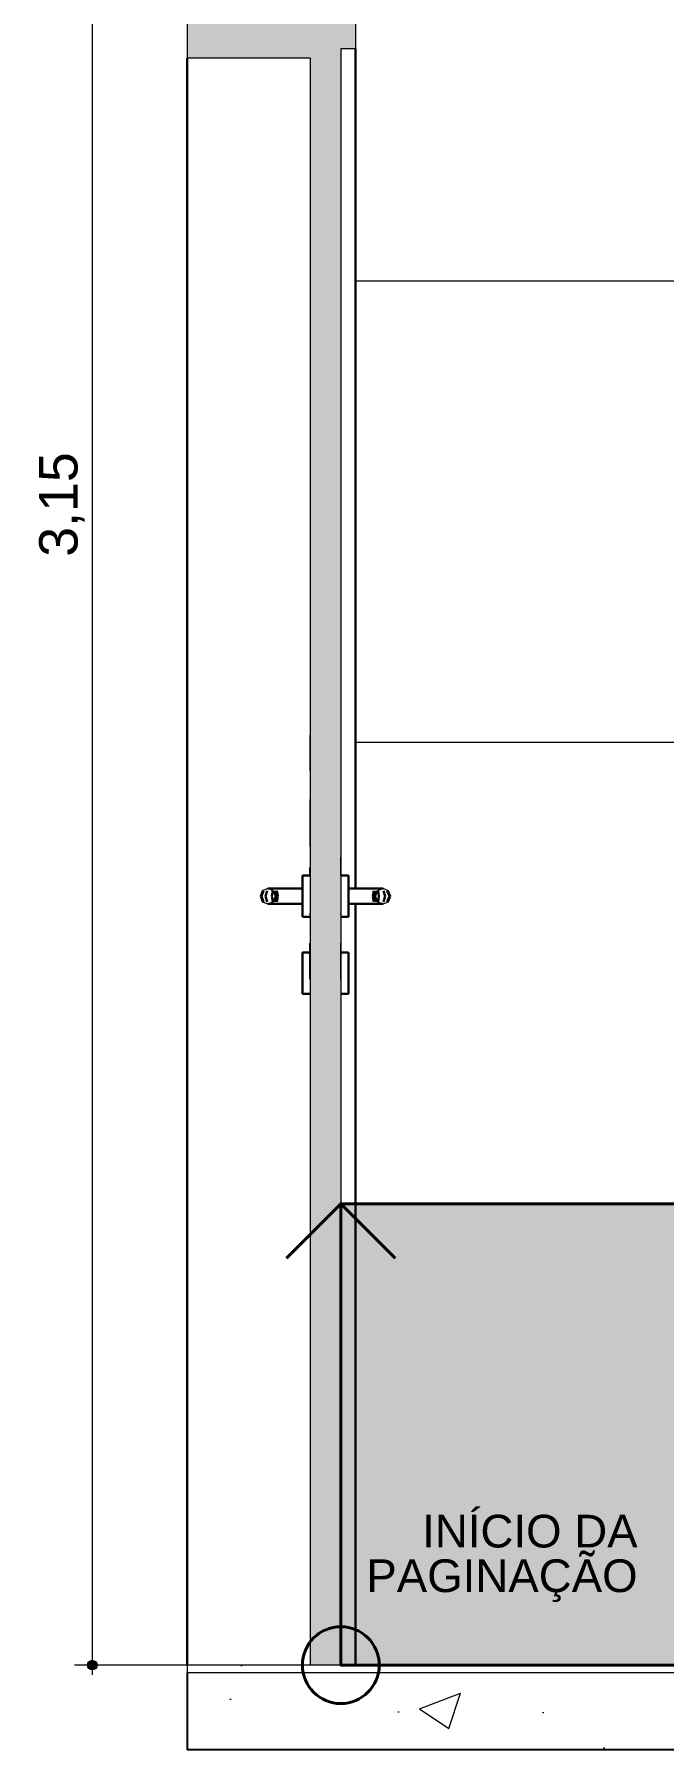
# Model space of a CAD drawing. Header units: metres. Extents: x -1.9 to 95.3, y -2.2 to 2.5.
# Drawn here: x 82.94 to 83.759, y -2.225 to 0.006 of the extents above; entities that cross this region are included whole.
import ezdxf

# ---------------------------------------------------------------- set-up
doc = ezdxf.new("R2010")
doc.units = ezdxf.units.M
doc.header["$MEASUREMENT"] = 0
doc.layers.add('COTAS CORTE', color=7, linetype='Continuous')
doc.layers.add('Portas Archicad', color=7, linetype='Continuous')
for name, color, linetype, lineweight, true_color in [('COTAS CORTE_Caneta_No__25', 7, 'Continuous', 13, 0x982312), ('LAJES.EST_Caneta_No__254', 7, 'Continuous', 0, 0xd1c9ad), ('LAJES.EST_Caneta_No__97', 7, 'Continuous', 13, 0x6b6b6b), ('NOTAS-EXECUTIVO.ARQ_Caneta_No__12', 7, 'Continuous', 0, 0x030303), ('NOTAS-EXECUTIVO.ARQ_Caneta_No__24', 7, 'Continuous', 40, 0x851f10), ('PAREDE CONSTRUIR_Caneta_No__97', 7, 'Continuous', 13, 0x6b6b6b), ('Portas Archicad_Caneta_No__9', 7, 'Continuous', 9, 0x020202)]:
    doc.layers.add(name, color=color, linetype=linetype, lineweight=lineweight, true_color=true_color)
for name, color, linetype, lineweight in [('LAJES.EST_Caneta_No__4', 7, 'Continuous', 25), ('LAJES.EST_Caneta_No__7', 7, 'Continuous', 13), ('NOTAS-EXECUTIVO.ARQ_Caneta_No__1', 7, 'Continuous', 40), ('Portas Archicad_Caneta_No__241', 7, 'Continuous', 13), ('Portas Archicad_Caneta_No__3', 7, 'Continuous', 30)]:
    doc.layers.add(name, color=color, linetype=linetype, lineweight=lineweight)
doc.styles.add('GENERATED_STYLE_1', font='arial.ttf')
doc.dimstyles.new('GENERATED_STYLE__2', dxfattribs={"dimtxt": 0.05, "dimasz": 0.02375, "dimexe": 0.18, "dimexo": 0.267183, "dimgap": 0, "dimtad": 1, "dimzin": 0, "dimdsep": 46, "dimtxsty": 'GENERATED_STYLE_1', "dimblk": 'ARROWHEAD_11', "dimblk1": 'ARROWHEAD_11', "dimblk2": 'ARROWHEAD_11', "dimcen": 0.09, "dimclrd": 256, "dimclre": 256, "dimclrt": 256, "dimadec": 0, "dimazin": 0, "dimtfac": 1, "dimtdec": 4, "dimtmove": 0, "dimatfit": 3, "dimfxl": 0, "dimtolj": 1, "dimtzin": 0, "dimarcsym": 0})
pattern_1 = [(45, (44.93472, -1.615), (-0.159099, 0.159099), [0, -0.15, 0, -0.225]), (110, (45.43472, -1.615), (0.2114308, 0.0769545), [0, -0.11, 0, -0.19])]
pattern_2 = [(50, (44.9347, -2.115), (-0.546554, 0.0478173), [0.05715, -0.62865]), (355, (44.9347, -2.115), (-0.10573, 0.5731705), [0.04572, -0.502922]), (100.4514, (44.98026, -2.119), (0.440824, 0.525353), [0.04857, -0.534271]), (46.1842, (44.9347, -1.9626), (-0.813237, 0.126127), [0.085725, -0.942975]), (96.6356, (45.0025, -1.9731), (0.712212, 0.742278), [0.072855, -0.801407]), (351.1842, (44.9347, -1.9626), (0.712212, 0.742278), [0.06858, -0.75438]), (21, (45.0109, -2.0007), (-0.454843, 0.3067956), [0.05715, -0.62865]), (326, (45.0109, -2.0007), (0.185406, 0.552564), [0.04572, -0.50292]), (71.4514, (45.0488, -2.02627), (0.640249, 0.245768), [0.04857, -0.53427]), (37.5, (44.93472, -2.115), (0.0092658, 0.2536651), [0, -0.496824, 0, -0.51054, 0, -0.504825]), (7.5, (44.93472, -2.115), (0.200459, 0.3005417), [0, -0.291084, 0, -0.485394, 0, -0.192405]), (327.5, (44.7648, -2.115), (-0.4067718, 0.0171862), [0, -0.1905, 0, -0.59436, 0, -0.78867]), (317.5, (44.6886, -2.115), (0.4443875, 0.0762795), [0, -0.24765, 0, -0.394716, 0, -0.56007])]

# ---------------------------------------------------------------- blocks, each defined once
blk = doc.blocks.new('*D298', base_point=(44.9347, -2.115))
at = {"layer": 'COTAS CORTE_Caneta_No__25', "linetype": 'Continuous', "lineweight": 13, "true_color": 0x982312}
for points in [[(83.009, 1.035), (83.0095, 1.0326), (83.0108, 1.0306), (83.0129, 1.0292), (83.0152, 1.0287), (83.0176, 1.0292), (83.0197, 1.0306), (83.021, 1.0326), (83.0215, 1.035), (83.021, 1.0374), (83.0197, 1.0394), (83.0176, 1.0408), (83.0152, 1.0413), (83.0129, 1.0408), (83.0108, 1.0394), (83.0095, 1.0374)], [(83.009, -2.115), (83.0095, -2.1174), (83.0108, -2.1194), (83.0129, -2.1208), (83.0152, -2.1213), (83.0176, -2.1208), (83.0197, -2.1194), (83.021, -2.1174), (83.0215, -2.115), (83.021, -2.1126), (83.0197, -2.1106), (83.0176, -2.1092), (83.0152, -2.1088), (83.0129, -2.1092), (83.0108, -2.1106), (83.0095, -2.1126)]]:
    blk.add_hatch(color=24, dxfattribs=at).paths.add_polyline_path(points)
at = {"layer": 'COTAS CORTE_Caneta_No__25', "color": 24, "linetype": 'Continuous', "lineweight": 13, "true_color": 0x982312}
for p, q in [((83.009, 1.035), (82.9918, 1.035)), ((83.0152, -2.1088), (83.0152, 1.0287)), ((83.2824, 1.035), (83.0215, 1.035)), ((83.009, -2.115), (82.9918, -2.115)), ((83.2824, -2.115), (83.0215, -2.115)), ((83.0152, -2.1275), (83.0152, -2.1213))]:
    blk.add_line(p, q, dxfattribs=at)
for centre in [(83.0152, 1.035), (83.0152, -2.115)]:
    blk.add_circle(centre, 0.00625, dxfattribs=at)
at = {"layer": 'COTAS CORTE_Caneta_No__25', "color": 24, "lineweight": 13, "true_color": 0x982312, "char_height": 0.05, "attachment_point": 7, "rotation": 90, "style": 'GENERATED_STYLE_1'}
for s, insert in [('\\A1;{\\pql;\\fArial|b0|i0|c0|p0;\\W1.000000;0,01}', (83.0052, 0.8953)), ('\\A1;{\\pql;\\fArial|b0|i0|c0|p0;\\W1.000000;3,15}', (83.0052, -0.6735))]:
    blk.add_mtext(s, dxfattribs=dict(at, insert=insert))
blk = doc.blocks.new('ARROWHEAD_11')
at = {"color": 0, "linetype": 'Continuous', "lineweight": 0}
blk.add_line((0, 0), (-1, 0), dxfattribs=at)
at = {"color": 0, "linetype": 'Continuous', "lineweight": 0, "const_width": 0.25, "flags": 128}
blk.add_lwpolyline([(-0.125, 0, 1), (0.125, 0, 1)], format="xyb", close=True, dxfattribs=at)
blk = doc.blocks.new('símbolo_paginação de piso(1)(1)[6]_23', base_point=(83.3384, -2.115))
at = {"layer": 'NOTAS-EXECUTIVO.ARQ_Caneta_No__24', "linetype": 'Continuous', "lineweight": 0, "true_color": 0x210704}
blk.add_hatch(color=18, dxfattribs=at).paths.add_polyline_path([(83.9384, -1.515), (83.3384, -1.515), (83.3384, -2.115), (83.9384, -2.115)])
at = {"layer": 'NOTAS-EXECUTIVO.ARQ_Caneta_No__1', "color": 7, "linetype": 'Continuous', "lineweight": 40}
for p, q in [((83.3384, -1.515), (83.2677, -1.5857)), ((83.3384, -2.115), (83.3384, -1.515)), ((83.3384, -1.515), (83.4091, -1.5857)), ((83.9384, -2.115), (83.8677, -2.0443)), ((83.3384, -2.115), (83.9384, -2.115)), ((83.9384, -2.115), (83.8677, -2.1857))]:
    blk.add_line(p, q, dxfattribs=at)
at = {"layer": 'NOTAS-EXECUTIVO.ARQ_Caneta_No__1', "color": 7, "linetype": 'Continuous', "lineweight": 40, "flags": 128}
blk.add_lwpolyline([(83.9384, -1.515), (83.9384, -2.115), (83.3384, -2.115), (83.3384, -1.515)], close=True, dxfattribs=at)
at = {"layer": 'NOTAS-EXECUTIVO.ARQ_Caneta_No__1', "color": 7, "linetype": 'Continuous', "lineweight": 40}
blk.add_circle((83.3384, -2.115), 0.05, dxfattribs=at)

msp = doc.modelspace()

# ---------------------------------------------------------------- hatches: boundary and pattern name
at = {"layer": 'LAJES.EST_Caneta_No__254', "linetype": 'Continuous', "lineweight": 0, "true_color": 0xd1c9ad}
h = msp.add_hatch(dxfattribs=at)
h.set_pattern_fill('Haie_OD_0017', color=9, style=0, pattern_type=2)
h.set_pattern_definition(pattern_1)
h.paths.add_polyline_path([(83.3384, -2.115), (83.1384, -2.115), (83.1384, -2.125), (83.3384, -2.125)])
h = msp.add_hatch(dxfattribs=at)
h.set_pattern_fill('Haie_OD_0017', color=9, style=0, pattern_type=2)
h.set_pattern_definition(pattern_1)
h.paths.add_polyline_path([(83.3384, -2.115), (83.3384, -2.125), (87.0349, -2.125), (87.0349, -2.115)])
at = {"layer": 'LAJES.EST_Caneta_No__97', "linetype": 'Continuous', "lineweight": 13, "true_color": 0x6b6b6b}
h = msp.add_hatch(dxfattribs=at)
h.set_pattern_fill('AR_CONC_0017', color=251, style=0, pattern_type=2)
h.set_pattern_definition(pattern_2)
h.paths.add_polyline_path([(83.1384, -2.225), (83.3384, -2.225), (83.3384, -2.125), (83.1384, -2.125)])
h = msp.add_hatch(dxfattribs=at)
h.set_pattern_fill('AR_CONC_0017', color=251, style=0, pattern_type=2)
h.set_pattern_definition(pattern_2)
h.paths.add_polyline_path([(83.3384, -2.225), (87.0349, -2.225), (87.0349, -2.125), (83.3384, -2.125)])
at = {"layer": 'PAREDE CONSTRUIR_Caneta_No__97', "linetype": 'Continuous', "lineweight": 13, "true_color": 0x6b6b6b}
h = msp.add_hatch(dxfattribs=at)
h.set_pattern_fill('Ceramica_60_x_60_0017', color=251, style=0, pattern_type=2)
h.set_pattern_definition([(180, (83.3384, -2.115), (0, 0.6), []), (90, (83.3384, -2.115), (0.6, 0), [])])
h.paths.add_polyline_path([(83.3384, 1.035), (83.3384, 0.037), (83.3574, 0.037), (83.3574, -1.105), (83.3934, -1.105), (83.4005, -1.1079), (83.4034, -1.115), (83.4005, -1.1221), (83.3934, -1.125), (83.3574, -1.125), (83.3574, -2.115), (87.0349, -2.115), (87.0349, -1.315), (85.6769, -1.315), (85.6769, -1.37), (85.5159, -1.37), (85.5159, -1.375), (85.5163, -1.375), (85.5159, -1.3753), (85.5159, -1.405), (85.4339, -1.405), (85.4339, -1.3753), (85.4335, -1.375), (85.4339, -1.375), (85.4339, -1.37), (85.2729, -1.37), (85.2729, -1.315), (85.1349, -1.315), (85.1349, -1.215), (85.1349, -1.115), (85.4659, -1.115), (85.4659, -1.051), (85.4659, -1.0401), (85.4659, -1.0088), (85.4672, -1.0044), (85.4705, -1.0011), (85.4751, -1), (85.4795, -1.0013), (85.4828, -1.0046), (85.4839, -1.0092), (85.4839, -1.0402), (85.4839, -1.051), (85.4839, -1.115), (87.0149, -1.115), (87.0149, -1.215), (87.0149, -1.115), (87.0349, -1.115), (87.0349, 0.045), (87.0249, 0.045), (87.0249, 0.095), (87.0249, 0.875), (87.0249, 0.925), (87.0349, 0.925), (87.0349, 1.035)])
h.paths.add_polyline_path([(83.9049, -1.362), (83.906, -1.3558), (83.9081, -1.3498), (83.9112, -1.3443), (83.9153, -1.3394), (83.9201, -1.3354), (83.9228, -1.3338), (83.9243, -1.3329), (83.9269, -1.3307), (83.9291, -1.3281), (83.9305, -1.3255), (83.9343, -1.3177), (83.9348, -1.3151), (83.9349, -1.315), (84.1149, -1.315), (84.1149, -1.195), (84.1549, -1.195), (84.1549, -1.315), (84.3349, -1.315), (84.335, -1.3151), (84.3355, -1.3177), (84.3393, -1.3255), (84.3407, -1.3281), (84.3429, -1.3307), (84.3455, -1.3329), (84.347, -1.3338), (84.3497, -1.3354), (84.3545, -1.3394), (84.3586, -1.3443), (84.3617, -1.3498), (84.3638, -1.3558), (84.3649, -1.362), (84.3649, -1.3649), (84.3649, -1.365), (84.3549, -1.365), (84.3549, -1.3716), (84.3526, -1.3845), (84.3481, -1.3969), (84.3415, -1.4083), (84.3331, -1.4184), (84.323, -1.4268), (84.3182, -1.4296), (84.3047, -1.4376), (84.2753, -1.4488), (84.2443, -1.4548), (84.226, -1.455), (84.1559, -1.455), (84.1559, -1.475), (84.1139, -1.475), (84.1139, -1.455), (84.0438, -1.455), (84.0255, -1.4548), (83.9945, -1.4488), (83.9651, -1.4376), (83.9516, -1.4296), (83.9468, -1.4268), (83.9367, -1.4184), (83.9283, -1.4083), (83.9217, -1.3969), (83.9172, -1.3845), (83.9149, -1.3716), (83.9149, -1.365), (83.9049, -1.365), (83.9049, -1.3649)], flags=0)
at = {"layer": 'Portas Archicad', "linetype": 'Continuous', "lineweight": 0, "true_color": 0xffffff}
for points in [[(83.2984, -0.013), (83.3384, -0.013), (83.3384, 0.025), (83.1384, 0.025), (83.1384, -0.025), (83.2984, -0.025)], [(83.3384, -0.013), (83.3574, -0.013), (83.3574, 0.037), (83.3384, 0.037)], [(83.3384, -2.115), (83.3384, -0.013), (83.2984, -0.013), (83.2984, -2.115)]]:
    msp.add_hatch(color=7, dxfattribs=at).paths.add_polyline_path(points)

# ---------------------------------------------------------------- linework, layer by layer
at = {"layer": 'LAJES.EST_Caneta_No__4', "color": 7, "linetype": 'Continuous', "lineweight": 25}
for p, q in [((83.1384, -2.125), (83.1384, -2.225)), ((83.3384, -2.225), (83.1384, -2.225)), ((87.0349, -2.225), (83.3384, -2.225))]:
    msp.add_line(p, q, dxfattribs=at)
at = {"layer": 'LAJES.EST_Caneta_No__7', "color": 7, "linetype": 'Continuous', "lineweight": 13}
for p, q in [((83.1384, -2.115), (83.1384, -2.125)), ((87.0349, -2.115), (83.3384, -2.115)), ((83.3384, -2.125), (83.1384, -2.125)), ((87.0349, -2.125), (83.3384, -2.125))]:
    msp.add_line(p, q, dxfattribs=at)
at = {"layer": 'LAJES.EST_Caneta_No__7', "color": 7, "linetype": 'Continuous', "lineweight": 13, "flags": 128}
msp.add_lwpolyline([(83.3384, -2.115), (83.2984, -2.115), (83.1384, -2.115)], dxfattribs=at)
at = {"layer": 'Portas Archicad_Caneta_No__241', "color": 7, "linetype": 'Continuous', "lineweight": 13}
for p, q in [((83.2983, -0.9053), (83.2983, -0.9518)), ((83.3385, -0.9053), (83.3385, -0.9518)), ((83.2983, -0.9893), (83.2983, -1.0039)), ((83.2983, -1.0039), (83.2983, -1.0504)), ((83.3385, -0.9893), (83.3385, -1.0039)), ((83.3385, -1.0039), (83.3385, -1.064)), ((83.3385, -1.088), (83.3385, -1.064)), ((83.2983, -1.088), (83.2983, -1.0776)), ((83.2983, -1.1387), (83.2983, -1.1374)), ((83.3385, -1.1387), (83.3385, -1.1374)), ((83.2983, -1.2227), (83.2983, -1.1762)), ((83.3385, -1.2227), (83.3385, -1.1762))]:
    msp.add_line(p, q, dxfattribs=at)
at = {"layer": 'Portas Archicad_Caneta_No__3', "color": 7, "linetype": 'Continuous', "lineweight": 30}
for p, q in [((83.3574, -1.105), (83.3574, -0.013)), ((83.1384, -2.115), (83.1384, -0.025)), ((83.2884, -1.0916), (83.2884, -1.088)), ((83.2884, -1.088), (83.2885, -1.088)), ((83.2884, -1.1015), (83.2884, -1.0916)), ((83.2885, -1.088), (83.2983, -1.088)), ((83.2983, -1.088), (83.2984, -1.088)), ((83.3385, -1.088), (83.3384, -1.088)), ((83.3483, -1.088), (83.3385, -1.088)), ((83.3484, -1.088), (83.3483, -1.088)), ((83.3484, -1.0916), (83.3484, -1.088)), ((83.3484, -1.1015), (83.3484, -1.0916)), ((83.2379, -1.1079), (83.2351, -1.115)), ((83.2351, -1.115), (83.2379, -1.1221)), ((83.2427, -1.1079), (83.2406, -1.115)), ((83.2406, -1.115), (83.2427, -1.1221)), ((83.2446, -1.105), (83.2434, -1.105)), ((83.2478, -1.105), (83.2446, -1.105)), ((83.2527, -1.105), (83.2478, -1.105)), ((83.2499, -1.1079), (83.2488, -1.115)), ((83.2488, -1.115), (83.2499, -1.1221)), ((83.254, -1.115), (83.2512, -1.1079)), ((83.2512, -1.1221), (83.254, -1.115)), ((83.2584, -1.105), (83.2527, -1.105)), ((83.255, -1.115), (83.2529, -1.1079)), ((83.2529, -1.1221), (83.255, -1.115)), ((83.2566, -1.115), (83.2554, -1.1079)), ((83.2554, -1.1221), (83.2566, -1.115)), ((83.2884, -1.105), (83.2584, -1.105)), ((83.2884, -1.115), (83.2884, -1.1015)), ((83.2884, -1.1285), (83.2884, -1.115)), ((83.3484, -1.115), (83.3484, -1.1015)), ((83.3484, -1.105), (83.3784, -1.105)), ((83.3484, -1.1285), (83.3484, -1.115)), ((83.3784, -1.105), (83.3842, -1.105)), ((83.3802, -1.115), (83.3814, -1.1079)), ((83.3814, -1.1221), (83.3802, -1.115)), ((83.3818, -1.115), (83.3839, -1.1079)), ((83.3839, -1.1221), (83.3818, -1.115)), ((83.3828, -1.115), (83.3856, -1.1079)), ((83.3856, -1.1221), (83.3828, -1.115)), ((83.3842, -1.105), (83.389, -1.105)), ((83.3869, -1.1079), (83.3881, -1.115)), ((83.3881, -1.115), (83.3869, -1.1221)), ((83.389, -1.105), (83.3923, -1.105)), ((83.3923, -1.105), (83.3934, -1.105)), ((83.3941, -1.1079), (83.3962, -1.115)), ((83.3962, -1.115), (83.3941, -1.1221)), ((83.3989, -1.1079), (83.4017, -1.115)), ((83.4017, -1.115), (83.3989, -1.1221)), ((83.2446, -1.125), (83.2434, -1.125)), ((83.2478, -1.125), (83.2446, -1.125)), ((83.2527, -1.125), (83.2478, -1.125)), ((83.2584, -1.125), (83.2527, -1.125)), ((83.2884, -1.125), (83.2584, -1.125)), ((83.2884, -1.1384), (83.2884, -1.1285)), ((83.3484, -1.125), (83.3784, -1.125)), ((83.3484, -1.1384), (83.3484, -1.1285)), ((83.3574, -2.115), (83.3574, -1.125)), ((83.3784, -1.125), (83.3842, -1.125)), ((83.3842, -1.125), (83.389, -1.125)), ((83.389, -1.125), (83.3923, -1.125)), ((83.3923, -1.125), (83.3934, -1.125)), ((83.2884, -1.142), (83.2884, -1.1384)), ((83.2884, -1.142), (83.2885, -1.142)), ((83.2885, -1.142), (83.2983, -1.142)), ((83.2983, -1.142), (83.2984, -1.142)), ((83.3385, -1.142), (83.3384, -1.142)), ((83.3483, -1.142), (83.3385, -1.142)), ((83.3484, -1.142), (83.3483, -1.142)), ((83.3484, -1.142), (83.3484, -1.1384)), ((83.2884, -1.1916), (83.2884, -1.188)), ((83.2884, -1.188), (83.2885, -1.188)), ((83.2884, -1.2015), (83.2884, -1.1916)), ((83.2884, -1.215), (83.2884, -1.2015)), ((83.2885, -1.188), (83.2983, -1.188)), ((83.2983, -1.188), (83.2984, -1.188)), ((83.3385, -1.188), (83.3384, -1.188)), ((83.3483, -1.188), (83.3385, -1.188)), ((83.3484, -1.188), (83.3483, -1.188)), ((83.3484, -1.1916), (83.3484, -1.188)), ((83.3484, -1.2015), (83.3484, -1.1916)), ((83.3484, -1.215), (83.3484, -1.2015)), ((83.2884, -1.2285), (83.2884, -1.215)), ((83.3484, -1.2285), (83.3484, -1.215)), ((83.2884, -1.2384), (83.2884, -1.2285)), ((83.2884, -1.242), (83.2884, -1.2384)), ((83.2884, -1.242), (83.2885, -1.242)), ((83.2885, -1.242), (83.2983, -1.242)), ((83.2983, -1.242), (83.2984, -1.242)), ((83.3385, -1.242), (83.3384, -1.242)), ((83.3483, -1.242), (83.3385, -1.242)), ((83.3484, -1.242), (83.3483, -1.242)), ((83.3484, -1.2384), (83.3484, -1.2285)), ((83.3484, -1.242), (83.3484, -1.2384))]:
    msp.add_line(p, q, dxfattribs=at)
at = {"layer": 'Portas Archicad_Caneta_No__9', "color": 18, "linetype": 'Continuous', "lineweight": 9, "true_color": 0x020202}
for p, q in [((83.3574, 0.037), (83.3574, -0.013)), ((83.3384, -0.013), (83.3384, -2.115)), ((83.3574, -0.013), (83.3384, -0.013)), ((83.2984, -0.025), (83.1384, -0.025)), ((83.2984, -0.025), (83.2984, -2.115)), ((83.2363, -1.1079), (83.2334, -1.115)), ((83.2334, -1.115), (83.2363, -1.1221)), ((83.2434, -1.105), (83.2363, -1.1079)), ((83.2505, -1.1079), (83.2434, -1.105)), ((83.2534, -1.115), (83.2505, -1.1079)), ((83.2505, -1.1221), (83.2534, -1.115)), ((83.3863, -1.1079), (83.3834, -1.115)), ((83.3834, -1.115), (83.3863, -1.1221)), ((83.3934, -1.105), (83.3863, -1.1079)), ((83.4005, -1.1079), (83.3934, -1.105)), ((83.4034, -1.115), (83.4005, -1.1079)), ((83.4005, -1.1221), (83.4034, -1.115)), ((83.2363, -1.1221), (83.2434, -1.125)), ((83.2434, -1.125), (83.2505, -1.1221)), ((83.3863, -1.1221), (83.3934, -1.125)), ((83.3934, -1.125), (83.4005, -1.1221))]:
    msp.add_line(p, q, dxfattribs=at)
at = {"layer": 'Portas Archicad_Caneta_No__9', "color": 18, "linetype": 'Continuous', "lineweight": 9, "true_color": 0x020202, "flags": 128}
msp.add_lwpolyline([(83.1384, 0.025), (83.1384, -0.013), (83.1384, -0.025)], dxfattribs=at)

# ---------------------------------------------------------------- block references
at = {"layer": 'NOTAS-EXECUTIVO.ARQ_Caneta_No__1', "color": 7, "linetype": 'Continuous', "lineweight": 40}
msp.add_blockref('símbolo_paginação de piso(1)(1)[6]_23', (83.3384, -2.115), dxfattribs=at)

# ---------------------------------------------------------------- texts
at = {"layer": 'NOTAS-EXECUTIVO.ARQ_Caneta_No__12', "color": 18, "linetype": 'Continuous', "lineweight": 0, "true_color": 0x030303, "insert": (83.7246, -1.9195), "char_height": 0.0425, "attachment_point": 3, "line_spacing_factor": 0.81868, "style": 'GENERATED_STYLE_1'}
msp.add_mtext('\\A1;{\\pqr;\\fArial|b0|i0|c0|p0;\\W1.000000;INÍCIO DA\\P\\pqr;\\fArial|b0|i0|c0|p0;\\W1.000000;PAGINAÇÃO}', dxfattribs=at)

# ---------------------------------------------------------------- dimensions: what is measured, and where the dimension line sits
at = {"layer": 'COTAS CORTE', "color": 24, "linetype": 'Continuous', "lineweight": 13, "true_color": 0x982312}
dim = msp.add_linear_dim(base=(83.0152, 1.035), p1=(84.4006, -2.115), p2=(85.1867, 1.035), angle=90, dimstyle='GENERATED_STYLE__2', dxfattribs=at)
dim.commit()
dim.dimension.update_dxf_attribs({"geometry": '*D298', "text_midpoint": (82.9802, -0.6087), "dimtype": 160, "text_rotation": 90})

doc.saveas('drawing.dxf')
